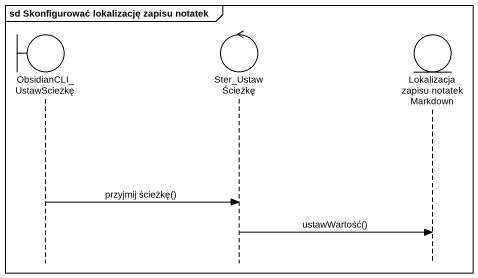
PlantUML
@startuml
mainframe sd Skonfigurować lokalizację zapisu notatek
hide footbox
boundary ObsidianCLI_UstawScieżkę
control Ster_UstawŚcieżkę
entity "Lokalizacja zapisu notatek Markdown" as Lokalizacja_zapisu_notatek

ObsidianCLI_UstawScieżkę -> Ster_UstawŚcieżkę : przyjmij ścieżkę()
Ster_UstawŚcieżkę -> Lokalizacja_zapisu_notatek : ustawWartość()
@enduml
